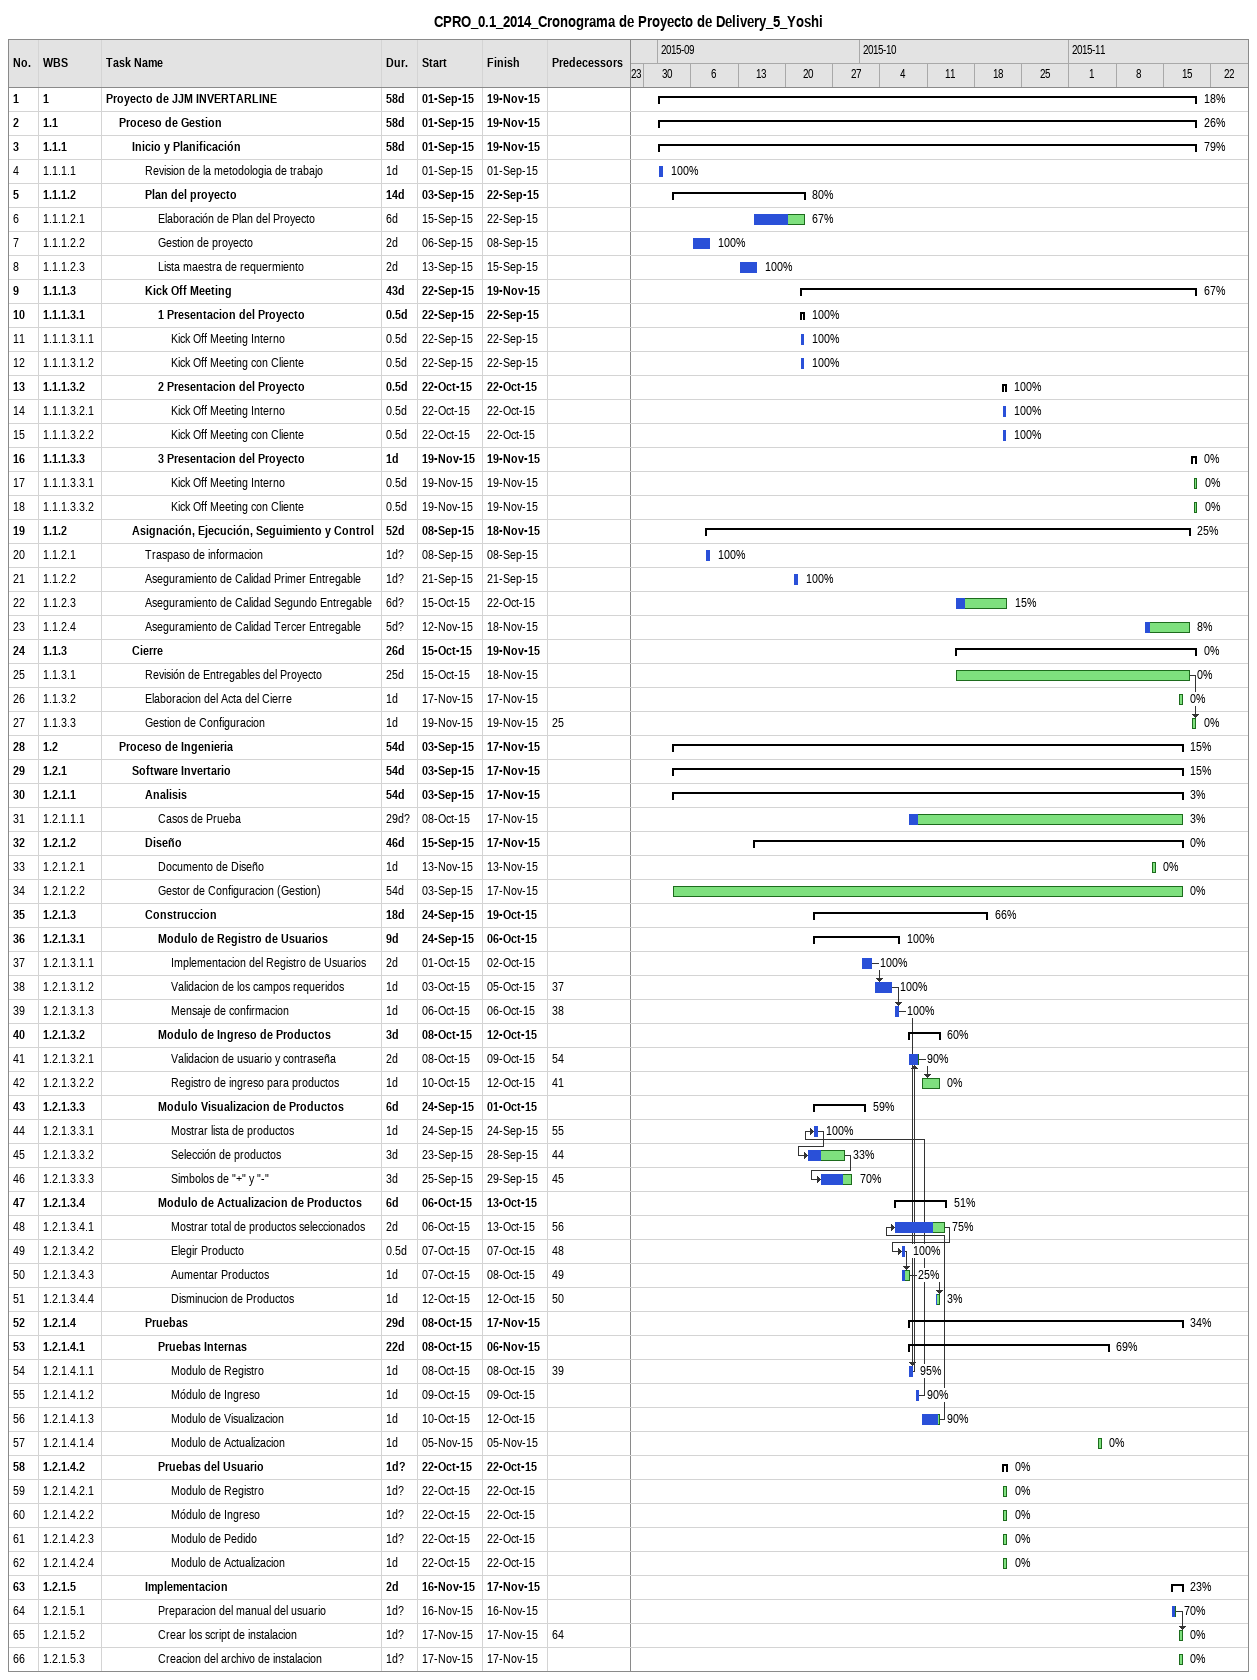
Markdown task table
CPRO_0.1_2014_Cronograma de Proyecto de Delivery_5_Yoshi

| ID | WBS | Task | Duration | Start | Finish | Predecessors | % complete |
|---|---|---|---|---|---|---|---|
| 1 | 1 | **Proyecto de JJM INVERTARLINE** | 58d | 2015-09-01 | 2015-11-19 |  | 18 |
| 2 | 1.1 | **Proceso de Gestion** | 58d | 2015-09-01 | 2015-11-19 |  | 26 |
| 3 | 1.1.1 | **Inicio y Planificación** | 58d | 2015-09-01 | 2015-11-19 |  | 79 |
| 4 | 1.1.1.1 | Revision de la metodologia de trabajo | 1d | 2015-09-01 | 2015-09-01 |  | 100 |
| 5 | 1.1.1.2 | **Plan del proyecto** | 14d | 2015-09-03 | 2015-09-22 |  | 80 |
| 6 | 1.1.1.2.1 | Elaboración de Plan del Proyecto | 6d | 2015-09-15 | 2015-09-22 |  | 67 |
| 7 | 1.1.1.2.2 | Gestion de proyecto | 2d | 2015-09-06 | 2015-09-08 |  | 100 |
| 8 | 1.1.1.2.3 | Lista maestra de requermiento | 2d | 2015-09-13 | 2015-09-15 |  | 100 |
| 9 | 1.1.1.3 | **Kick Off Meeting** | 43d | 2015-09-22 | 2015-11-19 |  | 67 |
| 10 | 1.1.1.3.1 | **1 Presentacion del Proyecto** | 0.5d | 2015-09-22 | 2015-09-22 |  | 100 |
| 11 | 1.1.1.3.1.1 | Kick Off Meeting Interno | 0.5d | 2015-09-22 | 2015-09-22 |  | 100 |
| 12 | 1.1.1.3.1.2 | Kick Off Meeting con Cliente | 0.5d | 2015-09-22 | 2015-09-22 |  | 100 |
| 13 | 1.1.1.3.2 | **2 Presentacion del Proyecto** | 0.5d | 2015-10-22 | 2015-10-22 |  | 100 |
| 14 | 1.1.1.3.2.1 | Kick Off Meeting Interno | 0.5d | 2015-10-22 | 2015-10-22 |  | 100 |
| 15 | 1.1.1.3.2.2 | Kick Off Meeting con Cliente | 0.5d | 2015-10-22 | 2015-10-22 |  | 100 |
| 16 | 1.1.1.3.3 | **3 Presentacion del Proyecto** | 1d | 2015-11-19 | 2015-11-19 |  | 0 |
| 17 | 1.1.1.3.3.1 | Kick Off Meeting Interno | 0.5d | 2015-11-19 | 2015-11-19 |  | 0 |
| 18 | 1.1.1.3.3.2 | Kick Off Meeting con Cliente | 0.5d | 2015-11-19 | 2015-11-19 |  | 0 |
| 19 | 1.1.2 | **Asignación, Ejecución, Seguimiento y Control** | 52d | 2015-09-08 | 2015-11-18 |  | 25 |
| 20 | 1.1.2.1 | Traspaso de informacion | 1d? | 2015-09-08 | 2015-09-08 |  | 100 |
| 21 | 1.1.2.2 | Aseguramiento de Calidad Primer Entregable | 1d? | 2015-09-21 | 2015-09-21 |  | 100 |
| 22 | 1.1.2.3 | Aseguramiento de Calidad Segundo Entregable | 6d? | 2015-10-15 | 2015-10-22 |  | 15 |
| 23 | 1.1.2.4 | Aseguramiento de Calidad Tercer Entregable | 5d? | 2015-11-12 | 2015-11-18 |  | 8 |
| 24 | 1.1.3 | **Cierre** | 26d | 2015-10-15 | 2015-11-19 |  | 0 |
| 25 | 1.1.3.1 | Revisión de Entregables del Proyecto | 25d | 2015-10-15 | 2015-11-18 |  | 0 |
| 26 | 1.1.3.2 | Elaboracion del Acta del Cierre | 1d | 2015-11-17 | 2015-11-17 |  | 0 |
| 27 | 1.1.3.3 | Gestion de Configuracion | 1d | 2015-11-19 | 2015-11-19 | 25 | 0 |
| 28 | 1.2 | **Proceso de Ingenieria** | 54d | 2015-09-03 | 2015-11-17 |  | 15 |
| 29 | 1.2.1 | **Software Invertario** | 54d | 2015-09-03 | 2015-11-17 |  | 15 |
| 30 | 1.2.1.1 | **Analisis** | 54d | 2015-09-03 | 2015-11-17 |  | 3 |
| 31 | 1.2.1.1.1 | Casos de Prueba | 29d? | 2015-10-08 | 2015-11-17 |  | 3 |
| 32 | 1.2.1.2 | **Diseño** | 46d | 2015-09-15 | 2015-11-17 |  | 0 |
| 33 | 1.2.1.2.1 | Documento de Diseño | 1d | 2015-11-13 | 2015-11-13 |  | 0 |
| 34 | 1.2.1.2.2 | Gestor de Configuracion (Gestion) | 54d | 2015-09-03 | 2015-11-17 |  | 0 |
| 35 | 1.2.1.3 | **Construccion** | 18d | 2015-09-24 | 2015-10-19 |  | 66 |
| 36 | 1.2.1.3.1 | **Modulo de Registro de Usuarios** | 9d | 2015-09-24 | 2015-10-06 |  | 100 |
| 37 | 1.2.1.3.1.1 | Implementacion del Registro de Usuarios | 2d | 2015-10-01 | 2015-10-02 |  | 100 |
| 38 | 1.2.1.3.1.2 | Validacion de los campos requeridos | 1d | 2015-10-03 | 2015-10-05 | 37 | 100 |
| 39 | 1.2.1.3.1.3 | Mensaje de confirmacion | 1d | 2015-10-06 | 2015-10-06 | 38 | 100 |
| 40 | 1.2.1.3.2 | **Modulo de Ingreso de Productos** | 3d | 2015-10-08 | 2015-10-12 |  | 60 |
| 41 | 1.2.1.3.2.1 | Validacion de usuario y contraseña | 2d | 2015-10-08 | 2015-10-09 | 54 | 90 |
| 42 | 1.2.1.3.2.2 | Registro de ingreso para productos | 1d | 2015-10-10 | 2015-10-12 | 41 | 0 |
| 43 | 1.2.1.3.3 | **Modulo Visualizacion de Productos** | 6d | 2015-09-24 | 2015-10-01 |  | 59 |
| 44 | 1.2.1.3.3.1 | Mostrar lista de productos | 1d | 2015-09-24 | 2015-09-24 | 55 | 100 |
| 45 | 1.2.1.3.3.2 | Selección de productos | 3d | 2015-09-23 | 2015-09-28 | 44 | 33 |
| 46 | 1.2.1.3.3.3 | Simbolos de "+" y "-" | 3d | 2015-09-25 | 2015-09-29 | 45 | 70 |
| 47 | 1.2.1.3.4 | **Modulo de Actualizacion de Productos** | 6d | 2015-10-06 | 2015-10-13 |  | 51 |
| 48 | 1.2.1.3.4.1 | Mostrar total de productos seleccionados | 2d | 2015-10-06 | 2015-10-13 | 56 | 75 |
| 49 | 1.2.1.3.4.2 | Elegir Producto | 0.5d | 2015-10-07 | 2015-10-07 | 48 | 100 |
| 50 | 1.2.1.3.4.3 | Aumentar Productos | 1d | 2015-10-07 | 2015-10-08 | 49 | 25 |
| 51 | 1.2.1.3.4.4 | Disminucion de Productos | 1d | 2015-10-12 | 2015-10-12 | 50 | 3 |
| 52 | 1.2.1.4 | **Pruebas** | 29d | 2015-10-08 | 2015-11-17 |  | 34 |
| 53 | 1.2.1.4.1 | **Pruebas Internas** | 22d | 2015-10-08 | 2015-11-06 |  | 69 |
| 54 | 1.2.1.4.1.1 | Modulo de Registro | 1d | 2015-10-08 | 2015-10-08 | 39 | 95 |
| 55 | 1.2.1.4.1.2 | Módulo de Ingreso | 1d | 2015-10-09 | 2015-10-09 |  | 90 |
| 56 | 1.2.1.4.1.3 | Modulo de Visualizacion | 1d | 2015-10-10 | 2015-10-12 |  | 90 |
| 57 | 1.2.1.4.1.4 | Modulo de Actualizacion | 1d | 2015-11-05 | 2015-11-05 |  | 0 |
| 58 | 1.2.1.4.2 | **Pruebas del Usuario** | 1d? | 2015-10-22 | 2015-10-22 |  | 0 |
| 59 | 1.2.1.4.2.1 | Modulo de Registro | 1d? | 2015-10-22 | 2015-10-22 |  | 0 |
| 60 | 1.2.1.4.2.2 | Módulo de Ingreso | 1d? | 2015-10-22 | 2015-10-22 |  | 0 |
| 61 | 1.2.1.4.2.3 | Modulo de Pedido | 1d? | 2015-10-22 | 2015-10-22 |  | 0 |
| 62 | 1.2.1.4.2.4 | Modulo de Actualizacion | 1d | 2015-10-22 | 2015-10-22 |  | 0 |
| 63 | 1.2.1.5 | **Implementacion** | 2d | 2015-11-16 | 2015-11-17 |  | 23 |
| 64 | 1.2.1.5.1 | Preparacion del manual del usuario | 1d? | 2015-11-16 | 2015-11-16 |  | 70 |
| 65 | 1.2.1.5.2 | Crear los script de instalacion | 1d? | 2015-11-17 | 2015-11-17 | 64 | 0 |
| 66 | 1.2.1.5.3 | Creacion del archivo de instalacion | 1d? | 2015-11-17 | 2015-11-17 |  | 0 |
